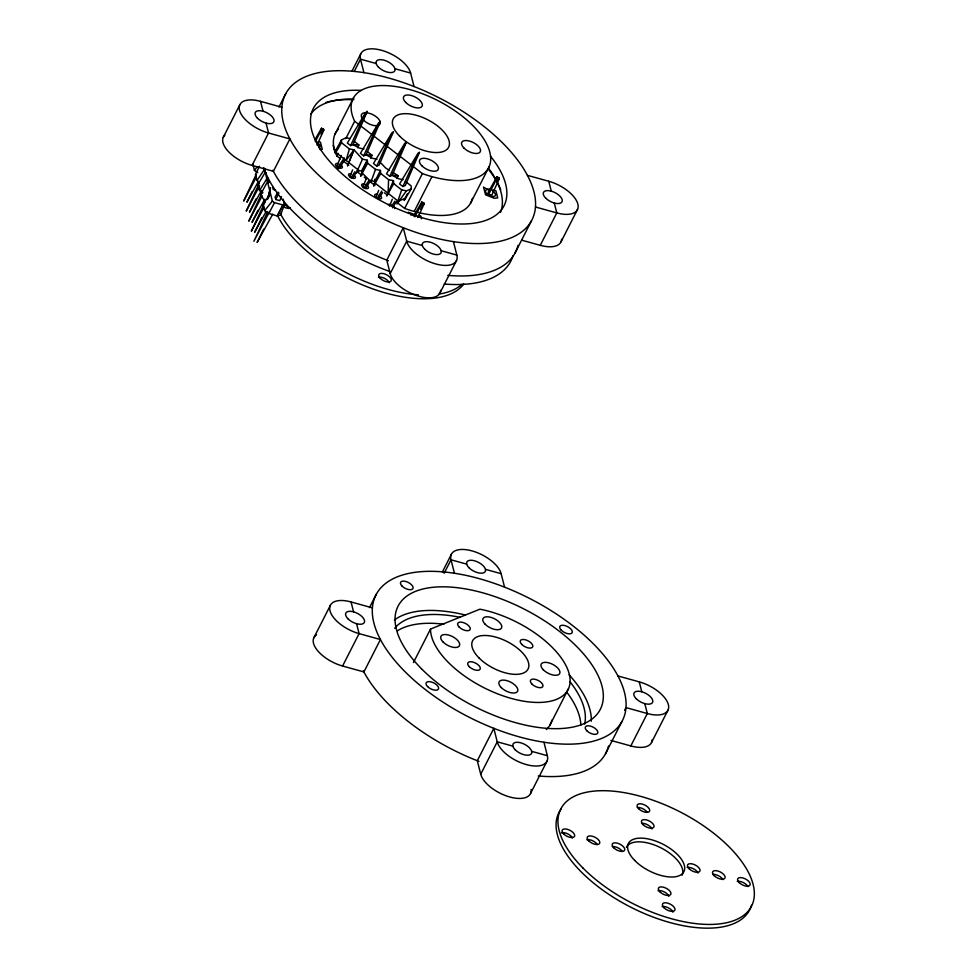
<?xml version="1.0" encoding="UTF-8"?>
<svg xmlns="http://www.w3.org/2000/svg" width="977" height="977" viewBox="0 0 977 977"><rect width="100%" height="100%" fill="white"/><g stroke="black" fill="none" stroke-linecap="round" stroke-linejoin="round"><path stroke-width="1.47" d="M388.59 179.621L393.438 180.672L393.731 183.652L386.709 195.986L388.077 193.287L388.59 179.621L380.676 173.417L380.419 170.413L375.534 169.387L367.621 163.196L367.315 160.228L362.479 159.166L353.967 149.811L349.424 148.944L341.51 142.74L341.425 139.98L346.151 137.684L349.815 138.539M262.874 192.774L259.54 190.539L257.989 184.445L265.304 172.16L265.255 173.063L266.477 172.795M283.183 199.161L284.515 204.413L282.915 204.975L274.513 202.654L272.363 201.042L267.808 183.114L269.359 182.345L267.258 180.94L267.576 177.533L259.54 190.539M267.808 183.114L268.089 180.66L260.541 194.496L264.938 201.482M267.515 199.455L270.482 187.816L267.918 198.111M265.268 168.85L264.706 170.89L264.071 168.398M349.424 148.944L346.078 160.387L353.967 149.811L347.543 165.76L353.967 149.811M393.731 183.652L401.657 189.843L396.943 203.998L406.42 190.869L411.366 188.781L411.097 185.862L405.443 181.429M341.425 139.98L335.551 150.8L335.856 152.375L359.145 170.621L361.417 171.048L367.315 160.228L361.966 172.831L371.028 181.734L375.534 169.387M268.883 197.159L270.36 193.165L263.094 204.547L264.645 210.641L268.858 213.462L277.297 215.99L282.915 204.975L277.297 215.99M284.515 204.413L280.558 215.062L277.248 215.795M337.822 169.131L338.872 166.456M336.76 166.664L341.181 155.477M349.827 176.898L352.587 169.9M362.882 187.12L366.192 178.73M375.937 197.342L378.697 190.356M389.554 206.171L392.314 199.186M361.966 172.831L360.611 176.226L367.621 163.196M370.82 157.932L371.932 155.184L367.401 151.643M396.943 178.388L398.042 175.64L393.157 172.636M388.077 193.287L393.438 180.672M281.498 196.597L279.764 200.615L275.758 199.503L275.111 196.963L278.03 192.103M357.631 147.71L358.877 144.95L354.346 141.409M362.479 159.166L356.251 173.027L359.145 170.621M380.419 170.413L374.838 181.514L373.654 186.106L380.676 173.417M350.645 145.634L365.752 112.343L347.348 143.057L350.645 145.634L353.027 144.633L358.877 144.95M363.7 155.868L378.807 122.565L360.415 153.291L363.7 155.868L366.082 154.855L371.932 155.184L370.662 157.847M376.756 166.09L391.875 132.799L373.47 163.513L376.756 166.09L379.137 165.089L393.389 131.712L387.539 141.983M389.811 176.312L404.93 143.021L386.526 173.735L389.811 176.312L392.192 175.31L398.042 175.64L396.772 178.254M402.878 186.546L417.985 153.255L399.581 183.969L402.878 186.546L405.26 185.545L419.512 152.168L413.662 162.438M317 145.121L323.79 130.21L323.534 129.098L321.47 128.243L314.924 139.784M417.887 217.553L424.067 203.985L423.823 202.886L421.746 202.019L413.747 216.137M499.235 178.852L491.822 195.131L488.683 194.264L488.182 192.286L496.902 176.886L498.978 177.741L499.235 178.852L496.927 178.449L488.683 194.264M256.169 174.443L243.676 201.067L256.401 176.996M259.345 183.151L246.216 211.117L259.662 185.715M262.52 191.871L248.769 221.168L262.215 195.766M265.072 201.921L251.321 231.219L264.059 207.148M267.625 211.972L253.873 241.27L269.432 211.85M407.311 193.849L404.136 200.493L411.366 188.781M275.758 199.503L278.946 192.982M252.164 191.565L246.912 202.227L258.27 181.698M256.023 198.942L249.465 212.278L261.531 190.454M257.916 210.324L252.017 222.329L264.791 199.223M261.787 217.712L254.57 232.379L265.927 211.838M263.68 229.094L257.122 242.43L272.73 214.195M259.467 166.261L255.437 174.394L256.988 180.489L259.198 182.027M320.981 134.228L323.534 129.098M420.623 209.298L423.823 202.886M497.708 180.305L498.978 177.741M223.257 137.293L239.768 104.881M278.97 106.994L285.858 93.487M224.869 135.095A27.661 13.324 27 0 0 227.91 150.995A27.661 13.324 27 0 0 252.066 165.406L268.565 133.006L266.062 123.114M351.83 71.394L360.782 53.833M354.309 71.321L360.501 59.17A27.661 13.324 27 0 1 381.543 50.291A27.661 13.324 27 0 1 410.621 73.067L414.04 86.538M335.013 134.142L353.589 97.688M340.472 158.811L336.906 156.064L338.274 153.377M345.785 138.649L354.651 121.233A76.084 36.65 27 0 1 405.626 88.48A76.084 36.65 27 0 1 490.198 153.853A76.084 36.65 27 0 1 422.406 173.601L404.661 208.431L397.529 202.911M414.211 211.459L431.956 176.629M390.202 273.597L406.701 241.185L403.281 227.726L386.782 260.126L390.202 273.597A27.661 13.324 27 0 0 416.971 295.665A27.661 13.324 27 0 0 440.639 290.254M470.474 203.35L489.062 166.896M440.041 292.831L456.552 260.432M313.776 637.908L330.287 605.496M514.964 253.177L531.476 220.778A138.331 66.644 27 0 0 374.985 74.667A138.331 66.644 27 0 0 319.54 175.958A138.331 66.644 27 0 0 531.476 220.778M521.803 240.195L540.281 245.325L556.792 212.913A27.661 13.324 27 0 0 577.834 204.034A27.661 13.324 27 0 0 548.756 181.258L527.433 175.347M369.501 607.596L376.377 594.101M316.572 634.818A27.661 13.324 27 0 0 317.659 650.719A27.661 13.324 27 0 0 342.585 666.021L359.096 633.609L356.581 623.717M561.054 241.783L577.554 209.383M442.361 571.997L451.301 554.447M444.144 573.291L451.02 559.784A27.661 13.324 27 0 1 472.062 550.906A27.661 13.324 27 0 1 501.14 573.682L504.559 587.153M413.454 662.553L430.515 629.066L479.927 609.184A76.084 36.65 27 0 1 568.773 672.359A76.084 36.65 27 0 1 507.1 697.187A76.084 36.65 27 0 1 430.515 629.066M480.721 774.211L497.232 741.799L493.812 728.329L477.301 760.741L480.721 774.211A27.661 13.324 27 0 0 508.663 796.658A27.661 13.324 27 0 0 531.109 789.501M549.892 725.166L568.467 688.712M530.56 793.446L547.071 761.034M624.608 710.316L625.988 707.617L647.311 713.528A27.661 13.324 27 0 0 668.366 704.649A27.661 13.324 27 0 0 639.276 681.873L617.952 675.962M605.484 753.792L621.995 721.392A138.331 66.644 27 0 0 465.504 575.282A138.331 66.644 27 0 0 410.059 676.56A138.331 66.644 27 0 0 621.995 721.392M610.894 740.419L630.812 745.939L647.311 713.528L644.808 703.635M651.574 742.398L668.085 709.986M315.302 141.665L321.482 129.807L321.47 128.243M414.895 216.76L421.759 203.595L421.746 202.019M268.858 213.462L274.513 202.654M362.162 120.244L367.279 111.256L353.027 144.633L359.463 148.113L364.018 148.98M374.484 131.748L380.334 121.49L366.082 154.855L372.53 158.335L377.073 159.202M400.607 152.204L406.444 141.946L392.192 175.31L398.64 178.791L403.183 179.658M335.856 152.375L341.51 142.74M339.446 168.154L345.015 159.398M352.477 178.364L357.277 170.865M365.532 188.585L371.126 179.853M378.587 198.807L382.593 192.567M392.449 207.796L396.442 201.555M337.944 167.58L344.246 157.871M350.999 177.814L354.932 171.744M364.055 188.036L368.781 180.757M377.11 198.27L381.836 190.979M391.753 206.062L394.903 201.201M256.988 180.489L264.779 168.984M257.769 172.673L254.435 170.438L256.914 167.091M264.645 210.641L272.363 201.042M371.028 181.734L372.2 180.843L374.838 181.514M405.516 198.111L398.311 201.299L375.021 183.065M319.98 149.505L322.276 149.273L320.468 142.154L318.16 141.616M321.482 129.807L323.79 130.21M421.759 203.595L424.067 203.985M401.657 189.843L406.42 190.869M491.15 189.721L485.996 188.61L483.505 187.095L485.557 194.826L494.277 198.258L497.72 197.916L495.913 190.796L492.445 190.002M414.7 214.586L408.337 212.241M418.437 215.404L420.745 215.941L421.478 218.787M376.157 63.517L360.501 59.17L363.92 72.64M394.952 68.732L410.621 73.067M252.066 165.406L273.389 171.317L289.9 138.917L268.565 133.006A27.661 13.324 27 0 1 239.487 110.218A27.661 13.324 27 0 1 260.529 101.352L281.865 107.262M535.469 207.002L556.792 212.913L554.289 203.021M275.538 190.1L273.206 189.453L272.559 186.912M422.369 245.532L406.701 241.185A27.661 13.324 27 0 0 435.791 263.961A27.661 13.324 27 0 0 456.833 255.095L453.413 241.624M441.164 250.747L456.833 255.095M466.688 564.132L451.02 559.784L454.439 573.255M485.484 569.347L501.14 573.682M342.585 666.021L363.908 671.932L380.419 639.532L359.096 633.609A27.661 13.324 27 0 1 330.006 610.833A27.661 13.324 27 0 1 351.061 601.954L372.384 607.877M512.888 746.147L497.232 741.799A27.661 13.324 27 0 0 526.31 764.576A27.661 13.324 27 0 0 547.352 755.697L543.933 742.227M531.696 751.362L547.352 755.697M389.493 170.401L385.83 168.154L379.992 162.182M354.651 121.233L422.406 173.601M342.854 160.655L348.789 165.247M357.118 171.683L361.869 175.347M364.25 177.191L366.619 179.023M369.001 180.867L374.948 185.459M384.45 192.811L386.831 194.643M374.667 179.548L375.815 179.707L374.716 179.377M333.12 145.402L335.172 153.133M548.756 181.258L551.272 191.15M639.276 681.873L641.791 691.765M260.529 101.352L263.045 111.244M252.884 164.344L254.435 170.438M351.061 601.954L353.564 611.846M265.304 172.16L267.258 180.94M496.902 176.886L496.927 178.449M551.883 720.098A76.084 36.65 27 0 1 546.314 729.563M751.447 905.227A107.043 51.561 27 0 1 631.753 907.682A107.043 51.561 27 0 1 560.993 809.274M737.256 881.437A6.912 3.334 27 0 1 747.967 886.591M641.559 823.367A6.912 3.334 27 0 1 651.977 829.009M637.248 807.503A6.912 3.334 27 0 1 647.262 812.351M586.859 839.756A6.912 3.334 27 0 1 597.338 844.507M561.36 832.929A6.912 3.334 27 0 1 567.393 833.699A6.912 3.334 27 0 1 572.473 837.948M658.034 890.731A6.912 3.334 27 0 1 664.275 891.94A6.912 3.334 27 0 1 668.915 896.275M662.088 906.619A6.912 3.334 27 0 1 668.329 907.816A6.912 3.334 27 0 1 672.97 912.152M712.648 874.391A6.912 3.334 27 0 1 722.907 879.642M687.136 867.539A6.912 3.334 27 0 1 693.377 868.736A6.912 3.334 27 0 1 698.005 873.084M612.298 846.583A6.912 3.334 27 0 1 622.312 851.419M626.44 847.328A31.13 14.997 27 0 1 660.708 847.731A31.13 14.997 27 0 1 682.08 875.233M608.524 745.988A138.331 66.644 27 0 1 538.29 775.97M478.95 761.376A138.331 66.644 27 0 1 363.334 670.833M652.16 739.821A27.661 13.324 27 0 1 630.812 745.939M394.696 628.296A107.043 51.561 27 0 1 460.02 617.317M569.872 681.58A107.043 51.561 27 0 1 584.661 724.055M397.602 630.678A107.043 51.561 27 0 1 443.912 624.205M567.112 692.608A107.043 51.561 27 0 1 580.851 725.117M394.378 620.041A113.515 54.688 27 0 1 465.406 615.034M569.102 674.802A113.515 54.688 27 0 1 591.28 721.209M462.133 284.197A107.043 51.561 27 0 1 438.539 294.15M418.4 294.81A107.043 51.561 27 0 1 279.947 212.888M463.843 283.904A107.043 51.561 27 0 1 371.736 288.52A107.043 51.561 27 0 1 278.054 216.601M290.193 207.71A6.912 3.334 27 0 1 282.707 206.574M283.562 204.242A6.912 3.334 27 0 1 288.789 208.565M378.392 277.224A6.912 3.334 27 0 1 384.633 278.421A6.912 3.334 27 0 1 389.273 282.768M513.059 255.644A138.245 66.595 27 0 1 444.23 284.014M390.202 271.655A138.245 66.595 27 0 1 263.741 167.641M518.005 245.374A138.331 66.644 27 0 1 447.771 275.355M388.431 260.761A138.331 66.644 27 0 1 272.815 170.218M326.074 102.39A110.584 53.271 27 0 1 353.418 99.752M488.134 168.826A110.584 53.271 27 0 1 500.712 189.709M492.787 191.284A5.532 2.662 27 0 1 493.91 196.438A5.532 2.662 27 0 1 485.777 192.359A5.532 2.662 27 0 1 490.393 190.088M335.587 150.983A5.532 2.662 27 0 1 335.038 149.408M317.024 142.434A5.532 2.662 27 0 1 318.893 147.698M340.533 164.625A3.81 1.832 27 0 1 341.364 168.154A3.81 1.832 27 0 1 335.77 165.479A3.81 1.832 27 0 1 338.64 163.721M353.796 174.993A3.81 1.832 27 0 1 354.419 178.388A3.81 1.832 27 0 1 348.936 175.872A3.81 1.832 27 0 1 351.219 173.808M366.863 185.227A3.81 1.832 27 0 1 367.303 188.634A3.81 1.832 27 0 1 361.795 185.764A3.81 1.832 27 0 1 364.995 184.25M379.479 195.168A3.81 1.832 27 0 1 380.712 198.795A3.81 1.832 27 0 1 375.058 196.316A3.81 1.832 27 0 1 377.574 194.325M388.016 204.718A3.81 1.832 27 0 1 391.118 204.706M392.974 205.683A3.81 1.832 27 0 1 394.525 208.541M410.877 215.123A5.532 2.662 27 0 1 414.871 215.099M417.619 216.418A5.532 2.662 27 0 1 418.779 217.309M472.465 198.282A76.084 36.65 27 0 1 404.661 208.431M336.906 156.064A76.084 36.65 27 0 1 338.494 129.025M561.641 239.206A27.661 13.324 27 0 1 540.281 245.325M310.906 113.918A107.043 51.561 27 0 1 354.04 99.092M488.622 168.386A107.043 51.561 27 0 1 500.554 212.302M490.478 156.235A107.043 51.561 27 0 1 460.704 224.002A107.043 51.561 27 0 1 323.973 154.329A107.043 51.561 27 0 1 361.307 90.421M479.023 657.948A31.13 14.997 27 0 0 527.446 670.039A31.13 14.997 27 0 0 494.496 636.772A31.13 14.997 27 0 0 479.023 657.948M531.94 684.071A6.912 3.334 27 0 0 542.699 686.758A6.912 3.334 27 0 0 535.372 679.369A6.912 3.334 27 0 0 531.94 684.071M469.265 666.693A6.912 3.334 27 0 0 480.025 669.379A6.912 3.334 27 0 0 472.709 661.991A6.912 3.334 27 0 0 469.265 666.693M521.791 644.454A6.912 3.334 27 0 0 532.55 647.14A6.912 3.334 27 0 0 525.223 639.74A6.912 3.334 27 0 0 521.791 644.454M459.214 627.087A6.912 3.334 27 0 0 469.974 629.774A6.912 3.334 27 0 0 462.646 622.373A6.912 3.334 27 0 0 459.214 627.087M543.346 669.831A10.381 4.995 27 0 0 559.491 673.861A10.381 4.995 27 0 0 548.5 662.772A10.381 4.995 27 0 0 543.346 669.831M485.178 624.266A10.381 4.995 27 0 0 501.323 628.309A10.381 4.995 27 0 0 490.344 617.208A10.381 4.995 27 0 0 485.178 624.266M443.094 642.023A10.381 4.995 27 0 0 459.239 646.066A10.381 4.995 27 0 0 448.248 634.965A10.381 4.995 27 0 0 443.094 642.023M501.262 687.576A10.381 4.995 27 0 0 517.395 691.618A10.381 4.995 27 0 0 506.416 680.517A10.381 4.995 27 0 0 501.262 687.576M582.915 867.979A107.043 51.561 27 0 0 749.432 909.575A107.043 51.561 27 0 0 636.125 795.156A107.043 51.561 27 0 0 582.915 867.979M739.137 882.561A6.912 3.334 27 0 0 749.909 885.247A6.912 3.334 27 0 0 742.581 877.859A6.912 3.334 27 0 0 739.137 882.561M642.988 824.588A6.912 3.334 27 0 0 653.747 827.287A6.912 3.334 27 0 0 646.42 819.886A6.912 3.334 27 0 0 642.988 824.588M638.677 808.736A6.912 3.334 27 0 0 649.436 811.423A6.912 3.334 27 0 0 642.109 804.034A6.912 3.334 27 0 0 638.677 808.736M588.752 840.892A6.912 3.334 27 0 0 599.512 843.578A6.912 3.334 27 0 0 592.184 836.178A6.912 3.334 27 0 0 588.752 840.892M563.656 833.918A6.912 3.334 27 0 0 574.415 836.605A6.912 3.334 27 0 0 567.1 829.217A6.912 3.334 27 0 0 563.656 833.918M659.915 891.867A6.912 3.334 27 0 0 670.674 894.553A6.912 3.334 27 0 0 663.359 887.165A6.912 3.334 27 0 0 659.915 891.867M663.969 907.743A6.912 3.334 27 0 0 674.728 910.43A6.912 3.334 27 0 0 667.413 903.041A6.912 3.334 27 0 0 663.969 907.743M714.077 875.612A6.912 3.334 27 0 0 724.836 878.299A6.912 3.334 27 0 0 717.521 870.91A6.912 3.334 27 0 0 714.077 875.612M689.017 868.663A6.912 3.334 27 0 0 699.776 871.35A6.912 3.334 27 0 0 692.461 863.961A6.912 3.334 27 0 0 689.017 868.663M613.727 847.804A6.912 3.334 27 0 0 624.486 850.491A6.912 3.334 27 0 0 617.159 843.102A6.912 3.334 27 0 0 613.727 847.804M634.671 860.419A31.13 14.997 27 0 0 683.192 872.803A31.13 14.997 27 0 0 650.597 839.487A31.13 14.997 27 0 0 634.671 860.419M515.197 749.762A10.381 4.995 27 0 0 531.329 753.792A10.381 4.995 27 0 0 520.35 742.703A10.381 4.995 27 0 0 515.197 749.762M347.971 618.795A10.381 4.995 27 0 0 364.116 622.825A10.381 4.995 27 0 0 353.137 611.736A10.381 4.995 27 0 0 347.971 618.795M468.984 567.747A10.381 4.995 27 0 0 485.117 571.777A10.381 4.995 27 0 0 474.138 560.688A10.381 4.995 27 0 0 468.984 567.747M636.198 698.714A10.381 4.995 27 0 0 652.343 702.744A10.381 4.995 27 0 0 641.352 691.655A10.381 4.995 27 0 0 636.198 698.714M427.584 686.575A6.912 3.334 27 0 0 438.343 689.261A6.912 3.334 27 0 0 431.016 681.873A6.912 3.334 27 0 0 427.584 686.575M402.035 586.078A6.912 3.334 27 0 0 412.807 588.765A6.912 3.334 27 0 0 405.479 581.376A6.912 3.334 27 0 0 402.035 586.078M561.262 630.226A6.912 3.334 27 0 0 572.021 632.913A6.912 3.334 27 0 0 564.706 625.524A6.912 3.334 27 0 0 561.262 630.226M586.798 730.735A6.912 3.334 27 0 0 597.558 733.422A6.912 3.334 27 0 0 590.23 726.033A6.912 3.334 27 0 0 586.798 730.735M421.502 668.781A113.515 54.688 27 0 0 598.107 712.905A113.515 54.688 27 0 0 477.948 591.549A113.515 54.688 27 0 0 421.502 668.781M380.273 278.36A6.912 3.334 27 0 0 391.032 281.046A6.912 3.334 27 0 0 383.717 273.658A6.912 3.334 27 0 0 380.273 278.36M399.605 136.133A31.13 14.997 27 0 0 448.028 148.223A31.13 14.997 27 0 0 415.078 114.956A31.13 14.997 27 0 0 399.605 136.133M463.928 148.016A10.381 4.995 27 0 0 480.073 152.046A10.381 4.995 27 0 0 469.094 140.957A10.381 4.995 27 0 0 463.928 148.016M421.844 165.772A10.381 4.995 27 0 0 437.989 169.803A10.381 4.995 27 0 0 426.998 158.714A10.381 4.995 27 0 0 421.844 165.772M363.676 120.22A10.381 4.995 27 0 0 379.821 124.25A10.381 4.995 27 0 0 368.842 113.161A10.381 4.995 27 0 0 363.676 120.22M405.773 102.463A10.381 4.995 27 0 0 421.905 106.493A10.381 4.995 27 0 0 410.926 95.404A10.381 4.995 27 0 0 405.773 102.463M378.465 67.132A10.381 4.995 27 0 0 394.598 71.162A10.381 4.995 27 0 0 383.619 60.073A10.381 4.995 27 0 0 378.465 67.132M257.452 118.18A10.381 4.995 27 0 0 273.597 122.21A10.381 4.995 27 0 0 262.605 111.122A10.381 4.995 27 0 0 257.452 118.18M424.665 249.147A10.381 4.995 27 0 0 440.81 253.177A10.381 4.995 27 0 0 429.831 242.088A10.381 4.995 27 0 0 424.665 249.147M545.679 198.099A10.381 4.995 27 0 0 561.812 202.129A10.381 4.995 27 0 0 550.833 191.04A10.381 4.995 27 0 0 545.679 198.099"/></g></svg>
